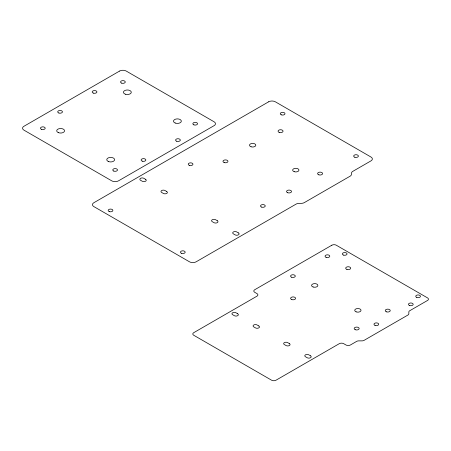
<?xml version="1.0" encoding="UTF-8"?>
<svg xmlns="http://www.w3.org/2000/svg" width="451" height="451" viewBox="0 0 451 451"><rect width="100%" height="100%" fill="white"/><g stroke="black" fill="none" stroke-linecap="round" stroke-linejoin="round"><path stroke-width="0.68" d="M119.571 71.066L23.931 126.286A4.719 2.723 0 0 0 23.931 130.136L111.786 180.862A4.719 2.723 0 0 0 118.461 180.862L214.107 125.643A4.719 2.723 0 0 0 214.107 121.793L126.246 71.066A4.719 2.723 0 0 0 119.571 71.066M268.655 101.802L93.836 202.736A4.719 2.723 0 0 0 93.836 206.586L189.482 261.805A4.719 2.723 0 0 0 196.151 261.805L296.014 204.151A4.719 2.723 0 0 1 299.351 203.356L301.093 203.356A4.719 2.723 0 0 0 304.431 202.555L350.066 176.211A4.719 2.723 0 0 0 351.447 174.283L351.447 173.28A4.719 2.723 0 0 1 352.829 171.352L370.976 160.877A4.719 2.723 0 0 0 370.976 157.021L275.33 101.802A4.719 2.723 0 0 0 268.655 101.802M331.84 245.214L254.725 289.734A3.146 1.815 0 0 0 254.725 292.304L256.974 293.601A3.146 1.815 0 0 1 256.974 296.166L193.721 332.686A3.146 1.815 0 0 0 193.721 335.251L271.575 380.199A3.146 1.815 0 0 0 276.023 380.199L339.27 343.685A3.146 1.815 0 0 1 343.718 343.685L345.968 344.981A3.146 1.815 0 0 0 350.416 344.981L356.611 341.401A3.146 1.815 0 0 1 358.833 340.871L361.877 340.871A3.146 1.815 0 0 0 364.104 340.342L407.913 315.046A3.146 1.815 0 0 0 408.832 313.761L408.832 312.002A3.146 1.815 0 0 1 409.756 310.722L427.531 300.456A3.146 1.815 0 0 0 427.531 297.891L336.288 245.214A3.146 1.815 0 0 0 331.84 245.214M145.549 179.301L143.88 178.337A2.356 1.364 0 0 0 140.549 178.337A2.356 1.364 0 0 0 140.549 180.265L142.212 181.223A2.356 1.364 0 0 0 145.549 181.223A2.356 1.364 0 0 0 145.549 179.301M166.684 191.5L165.015 190.536A2.356 1.364 0 0 0 161.678 190.536A2.356 1.364 0 0 0 161.678 192.464L163.347 193.428A2.356 1.364 0 0 0 166.684 193.428A2.356 1.364 0 0 0 166.684 191.5M217.286 220.714L215.617 219.75A2.356 1.364 0 0 0 212.28 219.75A2.356 1.364 0 0 0 212.28 221.678L213.949 222.642A2.356 1.364 0 0 0 217.286 222.642A2.356 1.364 0 0 0 217.286 220.714M238.416 232.913L236.747 231.949A2.356 1.364 0 0 0 233.409 231.949A2.356 1.364 0 0 0 233.409 233.877L235.078 234.841A2.356 1.364 0 0 0 238.416 234.841A2.356 1.364 0 0 0 238.416 232.913M237.654 313.744L235.986 312.78A2.356 1.364 0 0 0 232.648 312.78A2.356 1.364 0 0 0 232.648 314.708L234.317 315.672A2.356 1.364 0 0 0 237.654 315.672A2.356 1.364 0 0 0 237.654 313.744M258.784 325.943L257.115 324.979A2.356 1.364 0 0 0 253.778 324.979A2.356 1.364 0 0 0 253.778 326.907L255.446 327.871A2.356 1.364 0 0 0 258.784 327.871A2.356 1.364 0 0 0 258.784 325.943M289.367 343.6L287.699 342.636A2.356 1.364 0 0 0 284.361 342.636A2.356 1.364 0 0 0 284.361 344.564L286.03 345.528A2.356 1.364 0 0 0 289.367 345.528A2.356 1.364 0 0 0 289.367 343.6M310.497 355.8L308.828 354.836A2.356 1.364 0 0 0 305.49 354.836A2.356 1.364 0 0 0 305.49 356.764L307.159 357.728A2.356 1.364 0 0 0 310.497 357.728A2.356 1.364 0 0 0 310.497 355.8M109.339 211.62A2.356 1.364 0 0 0 112.88 210.442A2.356 1.364 0 0 0 109.339 209.264A2.356 1.364 0 0 0 109.339 211.62M181.629 253.355A2.356 1.364 0 0 0 185.169 252.177A2.356 1.364 0 0 0 181.629 250.998A2.356 1.364 0 0 0 181.629 253.355M261.557 207.077A2.356 1.364 0 0 0 265.233 206.045A2.356 1.364 0 0 0 261.851 204.72A2.356 1.364 0 0 0 261.557 207.077M189.268 165.337A2.356 1.364 0 0 0 192.943 164.305A2.356 1.364 0 0 0 189.561 162.986A2.356 1.364 0 0 0 189.268 165.337M355.264 329.72A2.497 1.443 0 0 0 359.154 328.632A2.497 1.443 0 0 0 355.574 327.234A2.497 1.443 0 0 0 355.264 329.72M346.943 269.433A2.497 1.443 0 0 0 350.686 268.187A2.497 1.443 0 0 0 346.943 266.936A2.497 1.443 0 0 0 346.943 269.433M386.49 311.838A2.497 1.443 0 0 0 390.233 310.587A2.497 1.443 0 0 0 386.49 309.341A2.497 1.443 0 0 0 386.49 311.838M291.859 299.605A2.497 1.443 0 0 0 295.602 298.359A2.497 1.443 0 0 0 291.859 297.108A2.497 1.443 0 0 0 291.859 299.605M326.09 257.318A2.356 1.364 0 0 0 329.766 256.286A2.356 1.364 0 0 0 326.377 254.962A2.356 1.364 0 0 0 326.09 257.318M409.497 305.474A2.356 1.364 0 0 0 413.172 304.442A2.356 1.364 0 0 0 409.79 303.117A2.356 1.364 0 0 0 409.497 305.474M375.023 325.38A2.356 1.364 0 0 0 378.699 324.348A2.356 1.364 0 0 0 375.311 323.023A2.356 1.364 0 0 0 375.023 325.38M291.611 277.218A2.356 1.364 0 0 0 295.287 276.192A2.356 1.364 0 0 0 291.904 274.868A2.356 1.364 0 0 0 291.611 277.218M343.521 255.097A2.356 1.364 0 0 0 347.056 253.919A2.356 1.364 0 0 0 343.521 252.74A2.356 1.364 0 0 0 343.521 255.097M416.775 297.423A2.356 1.364 0 0 0 420.45 296.392A2.356 1.364 0 0 0 417.068 295.072A2.356 1.364 0 0 0 416.775 297.423M356.115 311.844A3.146 1.815 0 0 0 361.014 310.468A3.146 1.815 0 0 0 356.504 308.704A3.146 1.815 0 0 0 356.115 311.844M313.152 286.999A3.146 1.815 0 0 0 317.87 285.427A3.146 1.815 0 0 0 313.152 283.854A3.146 1.815 0 0 0 313.152 286.999M281.3 114.825A2.356 1.364 0 0 0 284.976 113.793A2.356 1.364 0 0 0 281.593 112.468A2.356 1.364 0 0 0 281.3 114.825M354.847 157.252A2.356 1.364 0 0 0 358.387 156.074A2.356 1.364 0 0 0 354.847 154.896A2.356 1.364 0 0 0 354.847 157.252M294.232 171.69A3.146 1.815 0 0 0 298.951 170.117A3.146 1.815 0 0 0 294.232 168.544A3.146 1.815 0 0 0 294.232 171.69M251.083 146.778A3.146 1.815 0 0 0 255.802 145.205A3.146 1.815 0 0 0 251.083 143.632A3.146 1.815 0 0 0 251.083 146.778M287.783 192.763A2.497 1.443 0 0 0 291.526 191.517A2.497 1.443 0 0 0 287.783 190.271A2.497 1.443 0 0 0 287.783 192.763M279.158 132.369A2.497 1.443 0 0 0 283.048 131.275A2.497 1.443 0 0 0 279.468 129.877A2.497 1.443 0 0 0 279.158 132.369M318.857 174.825A2.497 1.443 0 0 0 322.6 173.579A2.497 1.443 0 0 0 318.857 172.327A2.497 1.443 0 0 0 318.857 174.825M224.226 162.591A2.497 1.443 0 0 0 227.969 161.345A2.497 1.443 0 0 0 224.226 160.099A2.497 1.443 0 0 0 224.226 162.591M58.895 113.021A2.356 1.364 0 0 0 62.435 111.837A2.356 1.364 0 0 0 58.895 110.658A2.356 1.364 0 0 0 58.895 113.021M142.302 161.176A2.356 1.364 0 0 0 145.842 159.998A2.356 1.364 0 0 0 142.302 158.814A2.356 1.364 0 0 0 142.302 161.176M176.64 141.219A2.356 1.364 0 0 0 180.315 140.188A2.356 1.364 0 0 0 176.927 138.863A2.356 1.364 0 0 0 176.64 141.219M93.368 93.115A2.356 1.364 0 0 0 96.909 91.936A2.356 1.364 0 0 0 93.368 90.752A2.356 1.364 0 0 0 93.368 93.115M121.59 83.108A2.356 1.364 0 0 0 125.265 82.076A2.356 1.364 0 0 0 121.877 80.757A2.356 1.364 0 0 0 121.59 83.108M193.874 124.842A2.356 1.364 0 0 0 197.549 123.816A2.356 1.364 0 0 0 194.167 122.492A2.356 1.364 0 0 0 193.874 124.842M113.804 171.076A2.356 1.364 0 0 0 117.48 170.044A2.356 1.364 0 0 0 114.092 168.725A2.356 1.364 0 0 0 113.804 171.076M41.655 129.392A2.356 1.364 0 0 0 45.196 128.214A2.356 1.364 0 0 0 41.655 127.03A2.356 1.364 0 0 0 41.655 129.392M125.389 94.22A3.929 2.272 0 0 0 131.292 92.252A3.929 2.272 0 0 0 125.389 90.29A3.929 2.272 0 0 0 125.389 94.22M175.202 123.027A3.929 2.272 0 0 0 181.325 121.313A3.929 2.272 0 0 0 175.687 119.109A3.929 2.272 0 0 0 175.202 123.027M108.708 161.638A3.929 2.272 0 0 0 114.61 159.677A3.929 2.272 0 0 0 108.708 157.709A3.929 2.272 0 0 0 108.708 161.638M58.427 132.662A3.929 2.272 0 0 0 64.549 130.942A3.929 2.272 0 0 0 58.912 128.738A3.929 2.272 0 0 0 58.427 132.662"/></g></svg>
